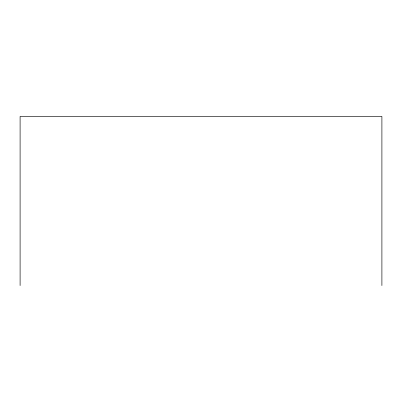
<?xml version="1.0" encoding="UTF-8"?>
<svg xmlns="http://www.w3.org/2000/svg" width="402" height="402" viewBox="0 0 402 402"><rect width="100%" height="100%" fill="white"/><g stroke="black" fill="none" stroke-linecap="round" stroke-linejoin="round"><path stroke-width="0.6" d="M381.9 285.581L381.9 116.419L20.1 116.419L20.1 285.581"/></g></svg>
